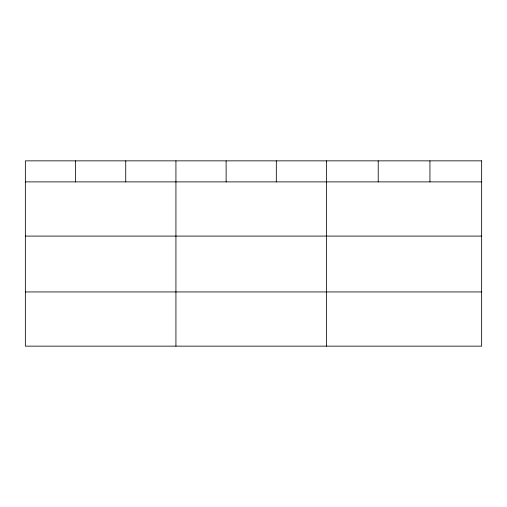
<?xml version="1.0" encoding="UTF-8"?>
<svg xmlns="http://www.w3.org/2000/svg" width="507" height="507" viewBox="0 0 507 507"><rect width="100%" height="100%" fill="white"/><g stroke="black" fill="none" stroke-linecap="round" stroke-linejoin="round"><path stroke-width="0.76" d="M25.35 181.886L481.65 181.886M25.35 236.091L481.65 236.091M25.35 291.937L481.65 291.937M429.936 160.852L429.936 181.886M378.222 160.852L378.222 181.886M326.508 160.852L326.508 346.148M276.315 160.852L276.315 181.886M226.122 160.852L226.122 181.886M175.929 160.852L175.929 346.148M125.736 160.852L125.736 181.886M75.543 160.852L75.543 181.886M481.65 160.852L25.35 160.852L25.35 346.148L481.65 346.148L481.65 160.852"/></g></svg>
